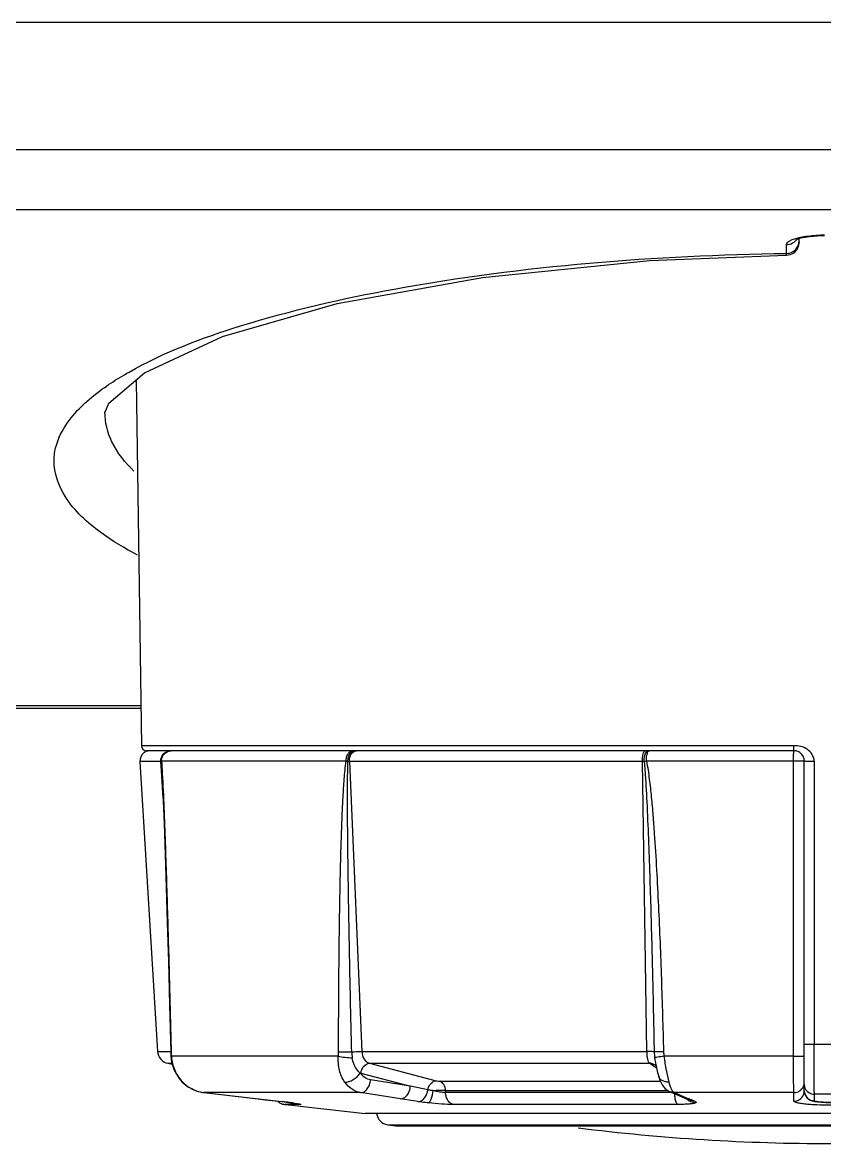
# Model space of a CAD drawing. Header units: millimetres. Extents: x -1584 to 3730, y -1918 to 2655.
# Drawn here: x 593.8 to 625.31, y -1896.38 to -1852.36 of the extents above; entities that cross this region are included whole.
import ezdxf

# ---------------------------------------------------------------- set-up
doc = ezdxf.new("R2010")
doc.units = ezdxf.units.MM
doc.header["$LTSCALE"] = 65.395
doc.layers.get('0').update_dxf_attribs({"linetype": 'CONTINUOUS'})
doc.layers.add('ASSI', color=7, linetype='CONTINUOUS')
doc.layers.add('GEOM', color=7, linetype='CONTINUOUS')

msp = doc.modelspace()

# ---------------------------------------------------------------- linework, layer by layer
at = {"linetype": 'Continuous'}
for p, q in [((875.459, -1852.358), (118.459, -1852.358)), ((875.459, -1857.358), (118.459, -1857.358))]:
    msp.add_line(p, q, dxfattribs=at)
at = {"layer": 'ASSI', "linetype": 'Continuous'}
msp.add_line((608.148, -1895.642), (608.462, -1895.681), dxfattribs=at)
msp.add_arc((625.559, -1816.384), 80, 262.8664, 270, dxfattribs=at)
at = {"layer": 'GEOM', "linetype": 'Continuous'}
for p, q in [((798.805, -1859.723), (192.31, -1859.723)), ((624.309, -1860.841), (624.371, -1860.82)), ((624.309, -1860.945), (624.309, -1860.841)), ((624.309, -1860.996), (624.309, -1860.945)), ((624.309, -1860.973), (624.309, -1860.996)), ((625.166, -1860.728), (625.309, -1860.726)), ((623.809, -1861.428), (623.809, -1861.083)), ((623.817, -1861.496), (623.817, -1861.496)), ((598.265, -1866.4), (598.475, -1880.761)), ((598.454, -1879.301), (522.664, -1879.301)), ((598.452, -1879.199), (522.665, -1879.199)), ((624.101, -1880.76), (598.475, -1880.761)), ((598.848, -1880.958), (598.675, -1880.958)), ((598.812, -1880.958), (598.685, -1880.958)), ((598.845, -1880.958), (598.812, -1880.958)), ((599.625, -1880.958), (598.845, -1880.958)), ((599.537, -1880.958), (598.848, -1880.958)), ((599.625, -1880.958), (599.537, -1880.958)), ((599.651, -1880.958), (599.625, -1880.958)), ((599.651, -1880.958), (599.625, -1880.958)), ((606.794, -1880.958), (599.651, -1880.958)), ((606.794, -1880.958), (599.651, -1880.958)), ((606.805, -1880.958), (606.794, -1880.958)), ((606.81, -1880.958), (606.794, -1880.958)), ((606.922, -1880.958), (606.805, -1880.958)), ((606.922, -1880.958), (606.81, -1880.958)), ((607.579, -1880.958), (606.922, -1880.958)), ((607.579, -1880.958), (606.922, -1880.958)), ((607.709, -1880.958), (607.579, -1880.958)), ((607.709, -1880.958), (607.579, -1880.958)), ((618.262, -1880.958), (607.709, -1880.958)), ((618.262, -1880.958), (607.709, -1880.958)), ((618.397, -1880.958), (618.262, -1880.958)), ((618.397, -1880.958), (618.262, -1880.958)), ((618.416, -1880.958), (618.397, -1880.958)), ((618.416, -1880.958), (618.397, -1880.958)), ((624.109, -1880.958), (618.416, -1880.958)), ((624.109, -1880.958), (618.416, -1880.958)), ((598.413, -1881.383), (599.109, -1892.768)), ((599.238, -1881.383), (598.413, -1881.383)), ((599.259, -1881.735), (599.238, -1881.383)), ((606.514, -1881.366), (599.264, -1881.366)), ((618.153, -1881.383), (606.644, -1881.383)), ((606.644, -1881.383), (607.137, -1892.768)), ((618.333, -1892.768), (618.153, -1881.383)), ((624.087, -1881.366), (618.309, -1881.366)), ((624.087, -1892.951), (624.087, -1881.366)), ((624.509, -1892.481), (624.509, -1881.358)), ((624.509, -1892.481), (624.509, -1881.358)), ((624.899, -1881.364), (624.899, -1892.487)), ((599.324, -1882.824), (599.259, -1881.735)), ((624.509, -1892.943), (624.509, -1892.481)), ((624.509, -1892.864), (624.509, -1892.481)), ((624.899, -1892.487), (625.559, -1892.486)), ((599.109, -1892.768), (599.488, -1892.768)), ((599.488, -1892.768), (599.624, -1892.768)), ((599.643, -1892.778), (599.624, -1892.78)), ((599.624, -1892.78), (599.63, -1892.928)), ((599.624, -1892.78), (599.624, -1892.78)), ((599.63, -1892.928), (599.632, -1892.952)), ((599.632, -1892.952), (599.633, -1892.973)), ((599.651, -1892.951), (599.633, -1892.973)), ((599.633, -1892.973), (599.633, -1892.973)), ((606.209, -1892.951), (599.651, -1892.951)), ((607.137, -1892.768), (618.333, -1892.768)), ((618.633, -1893.021), (618.667, -1893.224)), ((624.087, -1892.951), (619.001, -1892.951)), ((624.509, -1892.943), (624.509, -1892.864)), ((624.509, -1893.928), (624.509, -1892.943)), ((599.517, -1893.229), (599.686, -1893.261)), ((599.517, -1893.229), (599.676, -1893.229)), ((599.686, -1893.261), (599.714, -1893.348)), ((607.429, -1893.229), (610.052, -1893.917)), ((607.429, -1893.229), (618.434, -1893.229)), ((618.586, -1893.338), (618.434, -1893.229)), ((618.607, -1893.353), (618.586, -1893.338)), ((618.676, -1893.403), (618.607, -1893.353)), ((618.647, -1893.298), (618.693, -1893.341)), ((618.647, -1893.298), (618.647, -1893.298)), ((618.667, -1893.224), (618.691, -1893.33)), ((618.667, -1893.224), (618.668, -1893.226)), ((618.715, -1893.43), (618.676, -1893.403)), ((618.691, -1893.33), (618.693, -1893.341)), ((618.693, -1893.341), (618.698, -1893.361)), ((618.7, -1893.347), (618.708, -1893.359)), ((599.851, -1893.653), (599.943, -1893.808)), ((599.939, -1893.803), (600.08, -1893.968)), ((600.08, -1893.968), (600.295, -1894.146)), ((600.08, -1893.968), (600.08, -1893.968)), ((600.08, -1893.968), (600.095, -1893.98)), ((600.08, -1893.968), (600.08, -1893.968)), ((600.1, -1893.974), (600.08, -1893.968)), ((607.095, -1893.623), (609.039, -1894.132)), ((609.039, -1894.132), (607.476, -1893.887)), ((610.193, -1893.935), (618.859, -1893.935)), ((618.792, -1893.745), (618.792, -1893.744)), ((624.509, -1893.986), (624.509, -1893.928)), ((624.509, -1894.03), (624.509, -1893.966)), ((624.509, -1894.03), (624.509, -1893.986)), ((600.93, -1894.384), (603.065, -1894.629)), ((600.93, -1894.384), (600.93, -1894.384)), ((600.934, -1894.384), (600.93, -1894.384)), ((600.934, -1894.384), (603.069, -1894.629)), ((607.083, -1894.384), (600.934, -1894.384)), ((608.646, -1894.629), (607.083, -1894.384)), ((609.724, -1894.279), (609.039, -1894.132)), ((610.418, -1894.304), (610.422, -1894.382)), ((610.418, -1894.304), (619.161, -1894.304)), ((619.225, -1894.382), (610.422, -1894.382)), ((619.226, -1894.346), (619.225, -1894.346)), ((619.309, -1894.382), (619.225, -1894.382)), ((619.226, -1894.346), (619.395, -1894.419)), ((619.41, -1894.384), (619.226, -1894.346)), ((619.395, -1894.419), (619.798, -1894.592)), ((619.41, -1894.384), (619.696, -1894.506)), ((624.106, -1894.384), (619.41, -1894.384)), ((624.106, -1894.716), (624.106, -1894.384)), ((624.509, -1894.05), (624.509, -1894.03)), ((624.509, -1894.143), (624.509, -1894.05)), ((624.509, -1894.209), (624.509, -1894.143)), ((624.509, -1894.308), (624.509, -1894.143)), ((624.509, -1894.308), (624.509, -1894.209)), ((624.509, -1894.319), (624.509, -1894.308)), ((603.065, -1894.629), (603.065, -1894.629)), ((603.069, -1894.629), (603.065, -1894.629)), ((603.069, -1894.629), (604.009, -1894.737)), ((604.005, -1894.737), (604.005, -1894.737)), ((604.009, -1894.737), (604.005, -1894.737)), ((604.101, -1894.848), (604.402, -1894.881)), ((604.255, -1894.848), (604.101, -1894.848)), ((604.412, -1894.848), (604.255, -1894.848)), ((604.336, -1894.778), (604.412, -1894.788)), ((604.412, -1894.788), (604.412, -1894.788)), ((604.427, -1894.789), (604.412, -1894.788)), ((604.654, -1894.848), (604.412, -1894.848)), ((604.413, -1894.787), (604.427, -1894.789)), ((604.503, -1894.8), (604.563, -1894.809)), ((604.563, -1894.809), (604.61, -1894.817)), ((604.588, -1894.813), (604.612, -1894.817)), ((604.649, -1894.824), (604.655, -1894.825)), ((604.714, -1894.848), (604.654, -1894.848)), ((609.336, -1894.737), (608.646, -1894.629)), ((619.544, -1894.848), (610.728, -1894.848)), ((619.696, -1894.506), (619.813, -1894.557)), ((619.798, -1894.592), (619.798, -1894.592)), ((619.982, -1894.629), (619.798, -1894.592)), ((619.813, -1894.557), (619.982, -1894.629)), ((619.972, -1894.667), (620.044, -1894.698)), ((620.044, -1894.698), (620.043, -1894.698)), ((620.231, -1894.737), (620.044, -1894.698)), ((624.909, -1894.706), (624.909, -1894.448)), ((624.916, -1894.733), (625.032, -1894.749)), ((604.402, -1894.881), (604.644, -1894.908)), ((604.644, -1894.908), (604.706, -1894.915)), ((604.706, -1894.915), (607.259, -1895.198)), ((607.537, -1895.198), (607.259, -1895.198)), ((607.579, -1895.198), (607.537, -1895.198)), ((607.709, -1895.198), (607.579, -1895.198)), ((607.718, -1895.198), (607.709, -1895.198)), ((625.559, -1895.198), (607.718, -1895.198)), ((608.148, -1895.642), (608.462, -1895.642)), ((608.462, -1895.642), (608.584, -1895.642)), ((608.462, -1895.681), (608.584, -1895.688)), ((608.462, -1895.681), (608.673, -1895.681)), ((608.584, -1895.642), (608.632, -1895.642)), ((608.632, -1895.688), (608.584, -1895.688)), ((608.584, -1895.688), (608.793, -1895.688)), ((608.632, -1895.642), (608.735, -1895.642)), ((608.793, -1895.688), (608.632, -1895.688)), ((608.673, -1895.681), (608.735, -1895.681)), ((608.735, -1895.642), (608.782, -1895.642)), ((608.735, -1895.681), (608.782, -1895.681)), ((608.782, -1895.642), (625.559, -1895.642)), ((608.782, -1895.681), (625.559, -1895.681)), ((625.559, -1895.688), (608.793, -1895.688)), ((608.793, -1895.688), (625.559, -1895.688))]:
    msp.add_line(p, q, dxfattribs=at)
for points in [[(624.185, -1860.883), (624.192, -1860.88), (624.309, -1860.841)], [(624.371, -1860.82), (624.715, -1860.76), (625.166, -1860.728)], [(597.041, -1867.684), (597.195, -1867.311), (598.598, -1866.116), (601.66, -1864.694), (606.169, -1863.395), (611.873, -1862.369), (618.441, -1861.712), (623.817, -1861.496)], [(599.271, -1881.735), (599.316, -1882.629), (599.364, -1883.819), (599.407, -1885.035), (599.448, -1886.321), (599.49, -1887.708), (599.533, -1889.232), (599.578, -1890.94), (599.624, -1892.78)], [(599.633, -1892.973), (599.661, -1893.183), (599.766, -1893.508), (599.939, -1893.803)], [(599.769, -1893.512), (599.77, -1893.517), (599.851, -1893.653)], [(618.698, -1893.361), (618.752, -1893.589), (618.792, -1893.745)], [(599.943, -1893.808), (599.946, -1893.812), (600.08, -1893.968)], [(600.095, -1893.98), (600.291, -1894.144), (600.657, -1894.324), (600.93, -1894.383)], [(618.792, -1893.744), (618.837, -1893.89), (618.927, -1894.078), (619.053, -1894.233), (619.225, -1894.346)], [(600.295, -1894.146), (600.3, -1894.151), (600.479, -1894.236)], [(624.509, -1894.308), (624.533, -1894.446), (624.609, -1894.576), (624.713, -1894.663), (624.818, -1894.709), (624.916, -1894.733)], [(603.065, -1894.629), (603.335, -1894.66), (603.726, -1894.705), (604.005, -1894.737)], [(604.005, -1894.737), (604.096, -1894.748), (604.336, -1894.778)], [(604.412, -1894.788), (604.433, -1894.79), (604.503, -1894.8)], [(604.61, -1894.817), (604.642, -1894.822), (604.654, -1894.825)], [(619.798, -1894.592), (619.869, -1894.623), (619.972, -1894.667)], [(625.032, -1894.749), (625.178, -1894.762), (625.354, -1894.77), (625.549, -1894.773), (625.745, -1894.771), (625.924, -1894.763), (626.073, -1894.751)]]:
    msp.add_lwpolyline(points, dxfattribs=at)
for centre, radius, start, end in [((625.309, -1866.712), 6.003, 89.9982, 91.5159), ((623.809, -1860.996), 0.5, 270.8939, 334.5156), ((623.809, -1860.996), 0.5, 334.5156, 360), ((598.675, -1880.758), 0.2, 180.84, 270), ((598.812, -1881.358), 0.4, 127.4, 183.5), ((598.812, -1881.358), 0.4, 108.7, 127.4), ((598.812, -1881.358), 0.4, 90, 108.7), ((599.651, -1881.328), 0.369, 90.0072, 93.8752), ((606.81, -1881.08), 0.122, 90.0198, 96.3934), ((606.937, -1881.194), 0.238, 120.0018, 121.7723), ((624.109, -1881.358), 0.4, 67.4923, 90), ((624.109, -1881.358), 0.4, 44.598, 67.4923), ((624.109, -1881.358), 0.4, 22.3008, 44.598), ((624.109, -1881.358), 0.4, 21.9661, 44.3885), ((624.109, -1881.358), 0.4, 0, 22.3008), ((624.109, -1881.358), 0.4, 0, 21.9661), ((551.936, -1884.463), 47.414, 3.3537, 3.725), ((606.652, -1877.076), 4.306, 269.1514, 269.9029), ((618.149, -1875.912), 5.47, 270.0395, 270.7491), ((620.043, -1891.025), 9.813, 100.18, 100.7042), ((599.608, -1892.738), 0.5, 183.5, 259.5), ((603.428, -1892.684), 3.786, 181.4209, 182.7431), ((604.754, -1892.619), 5.114, 182.757, 183.7233), ((601.149, -1892.878), 1.5, 182.798, 183.5433), ((608.666, -1892.723), 1.933, 181.7515, 188.862), ((620.83, -1892.739), 2.214, 181.1093, 187.3062), ((618.437, -1893.591), 0.36, 57.3375, 66.6044), ((618.436, -1893.592), 0.362, 54.3906, 57.3393), ((601.165, -1892.923), 1.496, 223.9552, 224.6058), ((601.12, -1892.967), 1.433, 224.6086, 236.9445), ((607.216, -1893.162), 0.477, 252.5046, 255.3146), ((601.1, -1892.996), 1.398, 236.9827, 250.6584), ((601.093, -1893.012), 1.381, 250.7112, 263.3865), ((610.584, -1949.123), 54.82, 90.1728, 90.6826), ((624.533, -1894.319), 0.0247, 180.0347, 187.3885), ((604.156, -1894.351), 0.5, 227.6271, 243.6475), ((604.156, -1894.351), 0.5, 243.6475, 263.661), ((601.135, -1919.73), 25.157, 82.7732, 83.4402), ((602.172, -1911.468), 16.831, 82.3474, 82.7374), ((604.768, -1894.375), 0.476, 250.8506, 263.4182), ((606.462, -1926.144), 34.292, 66.5523, 66.78), ((606.777, -1925.416), 33.499, 66.3189, 66.5509), ((625.559, -2143.118), 248.671, 89.99999, 90.14975), ((608.209, -1895.146), 0.5, 186.1335, 263)]:
    msp.add_arc(centre, radius, start, end, dxfattribs=at)
for points, knots in [([(623.809, -1861.083), (623.809, -1861.015), (624.004, -1860.873), (624.182, -1860.832), (624.308, -1860.804)], [0, 0, 0, 0, 0.34327, 1, 1, 1, 1]), ([(623.809, -1861.428), (623.936, -1861.428), (624.198, -1861.329), (624.309, -1861.069), (624.309, -1860.945)], [0, 0, 0, 0, 0.506129, 1, 1, 1, 1]), ([(624.308, -1860.804), (624.37, -1860.79), (624.648, -1860.739), (624.931, -1860.717), (625.15, -1860.711)], [0, 0, 0, 0, 0.224751, 1, 1, 1, 1]), ([(597.988, -1866.086), (599.362, -1865.31), (602.808, -1864.01), (611.399, -1862.058), (618.655, -1861.507), (623.809, -1861.428)], [0, 0, 0, 0, 0.179214, 0.414572, 1, 1, 1, 1]), ([(623.817, -1861.496), (623.811, -1861.496), (623.816, -1861.46), (623.81, -1861.445), (623.809, -1861.428)], [0, 0, 0, 0, 0.255909, 1, 1, 1, 1]), ([(596.223, -1867.338), (596.342, -1867.227), (596.89, -1866.755), (597.501, -1866.361), (597.988, -1866.086)], [0, 0, 0, 0, 0.225147, 1, 1, 1, 1]), ([(595.042, -1869.553), (595.045, -1869.365), (595.174, -1868.513), (595.739, -1867.79), (596.223, -1867.338)], [0, 0, 0, 0, 0.221528, 1, 1, 1, 1]), ([(598.179, -1869.983), (597.837, -1869.647), (597.268, -1868.949), (597.035, -1868.058), (597.042, -1867.656)], [0, 0, 0, 0, 0.5442, 1, 1, 1, 1]), ([(598.323, -1873.28), (597.825, -1873.016), (596.781, -1872.382), (595.466, -1871.219), (595.034, -1870.056), (595.042, -1869.553)], [0, 0, 0, 0, 0.326634, 0.70837, 1, 1, 1, 1]), ([(624.109, -1880.958), (624.107, -1880.958), (624.106, -1880.951), (624.104, -1880.941), (624.102, -1880.922), (624.1, -1880.887), (624.099, -1880.831), (624.095, -1880.783), (624.098, -1880.758)], [0, 0, 0, 0, 0.021788, 0.079304, 0.171935, 0.29583, 0.619018, 1, 1, 1, 1]), ([(624.899, -1881.364), (624.899, -1881.273), (624.837, -1881.088), (624.638, -1880.888), (624.379, -1880.774), (624.193, -1880.76), (624.101, -1880.76)], [0, 0, 0, 0, 0.248673, 0.498719, 0.749065, 1, 1, 1, 1]), ([(599.238, -1881.383), (599.235, -1881.329), (599.25, -1881.219), (599.334, -1881.077), (599.466, -1880.981), (599.573, -1880.958), (599.625, -1880.958)], [0, 0, 0, 0, 0.253542, 0.505147, 0.753699, 1, 1, 1, 1]), ([(599.25, -1881.382), (599.245, -1881.302), (599.286, -1881.135), (599.416, -1881.023), (599.49, -1880.991)], [0, 0, 0, 0, 0.500361, 1, 1, 1, 1]), ([(599.264, -1881.366), (599.262, -1881.267), (599.333, -1881.062), (599.53, -1880.966), (599.626, -1880.959)], [0, 0, 0, 0, 0.505498, 1, 1, 1, 1]), ([(606.514, -1881.366), (606.513, -1881.314), (606.526, -1881.212), (606.584, -1881.079), (606.676, -1880.983), (606.757, -1880.958), (606.794, -1880.958)], [0, 0, 0, 0, 0.288695, 0.556836, 0.791847, 1, 1, 1, 1]), ([(606.588, -1881.382), (606.586, -1881.331), (606.594, -1881.23), (606.639, -1881.074), (606.729, -1880.967), (606.796, -1880.959)], [0, 0, 0, 0, 0.310015, 0.593315, 1, 1, 1, 1]), ([(606.644, -1881.383), (606.643, -1881.342), (606.651, -1881.199), (606.723, -1881.046), (606.812, -1880.991)], [0, 0, 0, 0, 0.279091, 1, 1, 1, 1]), ([(606.818, -1880.987), (606.826, -1880.983), (606.859, -1880.966), (606.896, -1880.958), (606.922, -1880.958)], [0, 0, 0, 0, 0.25938, 1, 1, 1, 1]), ([(618.153, -1881.383), (618.151, -1881.283), (618.157, -1881.163), (618.197, -1881.034), (618.217, -1880.988), (618.244, -1880.958), (618.262, -1880.958)], [0, 0, 0, 0, 0.660034, 0.783004, 0.880433, 1, 1, 1, 1]), ([(618.22, -1881.382), (618.218, -1881.304), (618.232, -1881.167), (618.285, -1881.032), (618.327, -1880.991)], [0, 0, 0, 0, 0.570481, 1, 1, 1, 1]), ([(618.309, -1881.366), (618.308, -1881.29), (618.315, -1881.184), (618.343, -1881.058), (618.362, -1881.008), (618.374, -1880.989)], [0, 0, 0, 0, 0.588096, 0.82492, 1, 1, 1, 1]), ([(618.327, -1880.991), (618.332, -1880.986), (618.352, -1880.969), (618.378, -1880.958), (618.397, -1880.958)], [0, 0, 0, 0, 0.281711, 1, 1, 1, 1]), ([(618.374, -1880.989), (618.376, -1880.986), (618.384, -1880.975), (618.395, -1880.965), (618.404, -1880.961)], [0, 0, 0, 0, 0.298799, 1, 1, 1, 1]), ([(624.087, -1881.366), (624.087, -1881.314), (624.088, -1881.239), (624.09, -1881.143), (624.093, -1881.082), (624.096, -1881.032), (624.099, -1880.993), (624.103, -1880.974), (624.106, -1880.958), (624.109, -1880.958)], [0, 0, 0, 0, 0.379524, 0.551682, 0.702937, 0.827453, 0.920299, 0.978097, 1, 1, 1, 1]), ([(599.25, -1881.382), (599.249, -1881.382), (599.245, -1881.383), (599.242, -1881.383), (599.238, -1881.383)], [0, 0, 0, 0, 0.141496, 1, 1, 1, 1]), ([(599.264, -1881.366), (599.262, -1881.367), (599.256, -1881.372), (599.251, -1881.377), (599.25, -1881.382)], [0, 0, 0, 0, 0.306284, 1, 1, 1, 1]), ([(606.219, -1892.778), (606.22, -1891.825), (606.226, -1890.396), (606.244, -1888.49), (606.264, -1887.062), (606.292, -1885.634), (606.325, -1884.445), (606.361, -1883.494), (606.394, -1882.782), (606.439, -1882.072), (606.48, -1881.6), (606.514, -1881.366)], [0, 0, 0, 0, 0.25031, 0.375442, 0.500552, 0.625629, 0.750651, 0.813128, 0.875561, 0.937912, 1, 1, 1, 1]), ([(606.588, -1881.382), (606.581, -1881.381), (606.557, -1881.376), (606.532, -1881.37), (606.514, -1881.366)], [0, 0, 0, 0, 0.263638, 1, 1, 1, 1]), ([(606.734, -1892.782), (606.711, -1891.831), (606.669, -1889.931), (606.623, -1887.555), (606.594, -1885.655), (606.577, -1884.23), (606.569, -1883.043), (606.572, -1882.093), (606.578, -1881.619), (606.588, -1881.382)], [0, 0, 0, 0, 0.250116, 0.500199, 0.625221, 0.750222, 0.875183, 0.93763, 1, 1, 1, 1]), ([(618.22, -1881.382), (618.245, -1881.619), (618.279, -1882.093), (618.332, -1883.042), (618.383, -1884.23), (618.434, -1885.655), (618.493, -1887.555), (618.555, -1889.931), (618.596, -1891.831), (618.615, -1892.782)], [0, 0, 0, 0, 0.062519, 0.125032, 0.250045, 0.375048, 0.500046, 0.750028, 1, 1, 1, 1]), ([(618.309, -1881.366), (618.36, -1881.599), (618.427, -1882.071), (618.505, -1882.782), (618.567, -1883.494), (618.638, -1884.444), (618.711, -1885.634), (618.784, -1887.062), (618.846, -1888.49), (618.916, -1890.395), (618.958, -1891.825), (618.983, -1892.778)], [0, 0, 0, 0, 0.062467, 0.124966, 0.18747, 0.249975, 0.374983, 0.49999, 0.624996, 0.749999, 1, 1, 1, 1]), ([(624.509, -1881.358), (624.509, -1881.359), (624.504, -1881.359), (624.5, -1881.36), (624.489, -1881.361), (624.468, -1881.362), (624.432, -1881.363), (624.38, -1881.364), (624.317, -1881.365), (624.218, -1881.366), (624.14, -1881.366), (624.087, -1881.366)], [0, 0, 0, 0, 0.005241, 0.019964, 0.04418, 0.077728, 0.171248, 0.296746, 0.448956, 0.621715, 1, 1, 1, 1]), ([(624.509, -1881.358), (624.509, -1881.359), (624.513, -1881.359), (624.517, -1881.36), (624.527, -1881.36), (624.546, -1881.361), (624.578, -1881.362), (624.626, -1881.363), (624.684, -1881.363), (624.776, -1881.364), (624.849, -1881.364), (624.899, -1881.364)], [0, 0, 0, 0, 0.005022, 0.019417, 0.043119, 0.075969, 0.167966, 0.291715, 0.442779, 0.615656, 1, 1, 1, 1]), ([(599.294, -1881.846), (599.319, -1882.3), (599.359, -1883.208), (599.426, -1885.028), (599.498, -1887.306), (599.574, -1890.041), (599.621, -1891.865), (599.643, -1892.778)], [0, 0, 0, 0, 0.124534, 0.249428, 0.499503, 0.749722, 1, 1, 1, 1]), ([(624.509, -1892.481), (624.509, -1892.482), (624.513, -1892.482), (624.517, -1892.483), (624.527, -1892.483), (624.546, -1892.484), (624.578, -1892.485), (624.626, -1892.486), (624.684, -1892.486), (624.776, -1892.487), (624.849, -1892.487), (624.899, -1892.487)], [0, 0, 0, 0, 0.005025, 0.01942, 0.043121, 0.075969, 0.167963, 0.291708, 0.44277, 0.615646, 1, 1, 1, 1]), ([(624.909, -1894.448), (624.905, -1894.381), (624.905, -1894.168), (624.901, -1893.752), (624.9, -1893.165), (624.899, -1892.724), (624.899, -1892.487)], [0, 0, 0, 0, 0.102701, 0.324979, 0.637727, 1, 1, 1, 1]), ([(599.652, -1892.97), (599.663, -1893.154), (599.753, -1893.518), (599.961, -1893.83), (600.088, -1893.962)], [0, 0, 0, 0, 0.501228, 1, 1, 1, 1]), ([(606.467, -1893.974), (606.366, -1893.835), (606.219, -1893.498), (606.197, -1893.136), (606.209, -1892.951)], [0, 0, 0, 0, 0.481303, 1, 1, 1, 1]), ([(606.209, -1892.951), (606.293, -1892.971), (606.475, -1892.999), (606.659, -1893.016), (606.756, -1893.021)], [0, 0, 0, 0, 0.469984, 1, 1, 1, 1]), ([(606.219, -1892.778), (606.256, -1892.779), (606.427, -1892.782), (606.599, -1892.783), (606.734, -1892.782)], [0, 0, 0, 0, 0.213536, 1, 1, 1, 1]), ([(606.734, -1892.782), (606.769, -1892.78), (606.903, -1892.773), (607.038, -1892.768), (607.137, -1892.768)], [0, 0, 0, 0, 0.264401, 1, 1, 1, 1]), ([(607.073, -1893.616), (607.031, -1893.585), (606.866, -1893.424), (606.783, -1893.194), (606.756, -1893.021)], [0, 0, 0, 0, 0.23013, 1, 1, 1, 1]), ([(607.137, -1892.768), (607.141, -1892.873), (607.188, -1893.066), (607.345, -1893.208), (607.429, -1893.229)], [0, 0, 0, 0, 0.548265, 1, 1, 1, 1]), ([(618.434, -1893.229), (618.416, -1893.216), (618.387, -1893.161), (618.359, -1893.059), (618.339, -1892.923), (618.334, -1892.822), (618.333, -1892.768)], [0, 0, 0, 0, 0.142284, 0.368735, 0.664039, 1, 1, 1, 1]), ([(618.615, -1892.782), (618.604, -1892.779), (618.57, -1892.775), (618.476, -1892.769), (618.394, -1892.768), (618.333, -1892.768)], [0, 0, 0, 0, 0.130403, 0.351916, 1, 1, 1, 1]), ([(618.983, -1892.778), (618.903, -1892.779), (618.781, -1892.781), (618.658, -1892.783), (618.615, -1892.782)], [0, 0, 0, 0, 0.649454, 1, 1, 1, 1]), ([(619.001, -1892.951), (618.918, -1892.965), (618.808, -1892.984), (618.686, -1893.008), (618.646, -1893.016), (618.633, -1893.021)], [0, 0, 0, 0, 0.672203, 0.889598, 1, 1, 1, 1]), ([(619.001, -1892.951), (619.021, -1893.137), (619.079, -1893.479), (619.151, -1893.819), (619.191, -1893.974)], [0, 0, 0, 0, 0.538452, 1, 1, 1, 1]), ([(624.087, -1892.951), (624.14, -1892.951), (624.218, -1892.951), (624.317, -1892.95), (624.38, -1892.949), (624.432, -1892.948), (624.468, -1892.947), (624.489, -1892.946), (624.5, -1892.945), (624.504, -1892.944), (624.509, -1892.944), (624.509, -1892.943)], [0, 0, 0, 0, 0.378203, 0.55107, 0.703261, 0.828652, 0.922277, 0.955785, 0.979999, 0.994746, 1, 1, 1, 1]), ([(624.106, -1894.384), (624.104, -1894.366), (624.102, -1894.316), (624.096, -1894.159), (624.092, -1893.871), (624.088, -1893.444), (624.087, -1893.123), (624.087, -1892.951)], [0, 0, 0, 0, 0.036865, 0.105458, 0.328126, 0.639608, 1, 1, 1, 1]), ([(607.095, -1893.623), (607.102, -1893.571), (607.13, -1893.471), (607.221, -1893.314), (607.347, -1893.23), (607.429, -1893.229)], [0, 0, 0, 0, 0.283818, 0.555881, 1, 1, 1, 1]), ([(606.467, -1893.974), (606.519, -1893.975), (606.634, -1893.951), (606.852, -1893.849), (607.001, -1893.72), (607.073, -1893.616)], [0, 0, 0, 0, 0.21699, 0.475011, 1, 1, 1, 1]), ([(607.083, -1894.384), (606.965, -1894.365), (606.725, -1894.265), (606.545, -1894.081), (606.467, -1893.974)], [0, 0, 0, 0, 0.474275, 1, 1, 1, 1]), ([(607.476, -1893.887), (607.399, -1893.875), (607.241, -1893.808), (607.124, -1893.687), (607.073, -1893.616)], [0, 0, 0, 0, 0.473678, 1, 1, 1, 1]), ([(607.083, -1894.384), (607.131, -1894.384), (607.234, -1894.353), (607.357, -1894.239), (607.444, -1894.077), (607.471, -1893.952), (607.476, -1893.887)], [0, 0, 0, 0, 0.208918, 0.447389, 0.716072, 1, 1, 1, 1]), ([(609.724, -1894.279), (609.733, -1894.231), (609.763, -1894.138), (609.855, -1893.992), (609.975, -1893.917), (610.052, -1893.917)], [0, 0, 0, 0, 0.284941, 0.555671, 1, 1, 1, 1]), ([(610.052, -1893.917), (610.063, -1893.92), (610.109, -1893.929), (610.156, -1893.935), (610.193, -1893.935)], [0, 0, 0, 0, 0.228947, 1, 1, 1, 1]), ([(610.418, -1894.304), (610.415, -1894.22), (610.379, -1894.068), (610.258, -1893.953), (610.193, -1893.935)], [0, 0, 0, 0, 0.552797, 1, 1, 1, 1]), ([(619.191, -1893.974), (619.144, -1893.974), (619.053, -1893.965), (618.931, -1893.92), (618.837, -1893.846), (618.801, -1893.779), (618.792, -1893.745)], [0, 0, 0, 0, 0.288109, 0.550605, 0.784654, 1, 1, 1, 1]), ([(619.191, -1893.974), (619.196, -1893.992), (619.214, -1894.06), (619.237, -1894.126), (619.256, -1894.174)], [0, 0, 0, 0, 0.271921, 1, 1, 1, 1]), ([(608.646, -1894.629), (608.693, -1894.629), (608.797, -1894.598), (608.92, -1894.484), (609.007, -1894.323), (609.034, -1894.197), (609.039, -1894.132)], [0, 0, 0, 0, 0.208913, 0.44738, 0.716066, 1, 1, 1, 1]), ([(609.336, -1894.737), (609.381, -1894.737), (609.479, -1894.71), (609.597, -1894.606), (609.684, -1894.457), (609.715, -1894.34), (609.724, -1894.279)], [0, 0, 0, 0, 0.209294, 0.446849, 0.714601, 1, 1, 1, 1]), ([(609.93, -1894.307), (609.911, -1894.305), (609.842, -1894.297), (609.773, -1894.288), (609.724, -1894.279)], [0, 0, 0, 0, 0.274718, 1, 1, 1, 1]), ([(609.748, -1894.789), (609.772, -1894.785), (609.82, -1894.734), (609.889, -1894.575), (609.919, -1894.42), (609.93, -1894.307)], [0, 0, 0, 0, 0.133273, 0.356543, 1, 1, 1, 1]), ([(610.422, -1894.382), (610.344, -1894.382), (610.178, -1894.363), (610.016, -1894.33), (609.93, -1894.307)], [0, 0, 0, 0, 0.468509, 1, 1, 1, 1]), ([(610.728, -1894.848), (610.687, -1894.841), (610.603, -1894.803), (610.506, -1894.695), (610.442, -1894.549), (610.424, -1894.439), (610.422, -1894.382)], [0, 0, 0, 0, 0.20971, 0.446411, 0.713162, 1, 1, 1, 1]), ([(619.256, -1894.174), (619.261, -1894.187), (619.282, -1894.236), (619.308, -1894.282), (619.33, -1894.313)], [0, 0, 0, 0, 0.282175, 1, 1, 1, 1]), ([(619.33, -1894.313), (619.336, -1894.321), (619.358, -1894.349), (619.387, -1894.373), (619.41, -1894.384)], [0, 0, 0, 0, 0.290254, 1, 1, 1, 1]), ([(619.544, -1894.848), (619.525, -1894.84), (619.49, -1894.794), (619.44, -1894.656), (619.425, -1894.527), (619.421, -1894.432)], [0, 0, 0, 0, 0.138503, 0.359386, 1, 1, 1, 1]), ([(624.106, -1894.384), (624.184, -1894.384), (624.343, -1894.338), (624.448, -1894.21), (624.478, -1894.139)], [0, 0, 0, 0, 0.500868, 1, 1, 1, 1]), ([(624.509, -1894.308), (624.509, -1894.41), (624.595, -1894.622), (624.807, -1894.706), (624.909, -1894.706)], [0, 0, 0, 0, 0.499121, 1, 1, 1, 1]), ([(624.539, -1894.202), (624.569, -1894.274), (624.673, -1894.401), (624.831, -1894.448), (624.909, -1894.448)], [0, 0, 0, 0, 0.499278, 1, 1, 1, 1]), ([(604.427, -1894.789), (604.442, -1894.791), (604.498, -1894.799), (604.554, -1894.807), (604.594, -1894.813)], [0, 0, 0, 0, 0.278952, 1, 1, 1, 1]), ([(604.594, -1894.813), (604.623, -1894.818), (604.661, -1894.824), (604.707, -1894.833), (604.725, -1894.837), (604.736, -1894.84), (604.739, -1894.842), (604.743, -1894.844), (604.739, -1894.848), (604.729, -1894.846), (604.72, -1894.848), (604.714, -1894.848)], [0, 0, 0, 0, 0.48193, 0.648653, 0.763544, 0.801318, 0.826024, 0.838448, 0.846799, 0.897206, 1, 1, 1, 1]), ([(609.748, -1894.789), (609.711, -1894.785), (609.573, -1894.77), (609.436, -1894.753), (609.336, -1894.737)], [0, 0, 0, 0, 0.274731, 1, 1, 1, 1]), ([(610.728, -1894.848), (610.575, -1894.848), (610.248, -1894.833), (609.922, -1894.807), (609.748, -1894.789)], [0, 0, 0, 0, 0.467727, 1, 1, 1, 1]), ([(620.237, -1894.789), (620.207, -1894.802), (620.124, -1894.818), (619.973, -1894.835), (619.773, -1894.845), (619.624, -1894.848), (619.544, -1894.848)], [0, 0, 0, 0, 0.138154, 0.36053, 0.654278, 1, 1, 1, 1]), ([(620.231, -1894.737), (620.244, -1894.743), (620.271, -1894.754), (620.256, -1894.781), (620.244, -1894.786), (620.237, -1894.789)], [0, 0, 0, 0, 0.522042, 0.699407, 1, 1, 1, 1]), ([(624.106, -1894.716), (624.184, -1894.717), (624.343, -1894.671), (624.448, -1894.543), (624.478, -1894.471)], [0, 0, 0, 0, 0.500867, 1, 1, 1, 1]), ([(625.559, -1894.882), (625.373, -1894.882), (625.103, -1894.876), (624.761, -1894.856), (624.543, -1894.835), (624.365, -1894.812), (624.23, -1894.783), (624.15, -1894.76), (624.106, -1894.73), (624.106, -1894.716)], [0, 0, 0, 0, 0.376713, 0.546978, 0.696445, 0.819594, 0.912162, 0.971603, 1, 1, 1, 1]), ([(626.209, -1894.706), (626.209, -1894.712), (626.188, -1894.724), (626.153, -1894.733), (626.092, -1894.744), (625.976, -1894.757), (625.795, -1894.769), (625.559, -1894.773), (625.322, -1894.769), (625.141, -1894.757), (625.025, -1894.744), (624.964, -1894.733), (624.929, -1894.724), (624.909, -1894.712), (624.909, -1894.706)], [0, 0, 0, 0, 0.013448, 0.042859, 0.089045, 0.150671, 0.310949, 0.5, 0.68905, 0.849327, 0.910954, 0.957139, 0.986553, 1, 1, 1, 1])]:
    msp.add_open_spline(points, degree=3, knots=knots, dxfattribs=at)
for points in [[(623.809, -1861.091), (623.974, -1861.083), (624.154, -1860.986), (624.24, -1860.845)], [(599.49, -1880.991), (599.539, -1880.97), (599.594, -1880.958), (599.648, -1880.958)], [(618.404, -1880.961), (618.407, -1880.959), (618.411, -1880.958), (618.416, -1880.958)], [(599.264, -1881.366), (599.276, -1881.526), (599.285, -1881.686), (599.294, -1881.846)], [(606.209, -1892.951), (606.215, -1892.893), (606.219, -1892.835), (606.219, -1892.778)], [(618.983, -1892.778), (618.984, -1892.836), (618.991, -1892.894), (619.001, -1892.951)], [(618.58, -1893.26), (618.535, -1893.24), (618.484, -1893.23), (618.434, -1893.229)], [(624.478, -1894.139), (624.498, -1894.091), (624.509, -1894.038), (624.509, -1893.986)], [(624.478, -1894.471), (624.498, -1894.423), (624.509, -1894.37), (624.509, -1894.319)], [(624.509, -1894.05), (624.509, -1894.102), (624.519, -1894.155), (624.539, -1894.202)], [(620.061, -1894.746), (620.005, -1894.721), (619.953, -1894.684), (619.91, -1894.64)], [(620.237, -1894.789), (620.176, -1894.786), (620.116, -1894.771), (620.061, -1894.746)]]:
    msp.add_open_spline(points, degree=3, dxfattribs=at)

doc.saveas('drawing.dxf')
